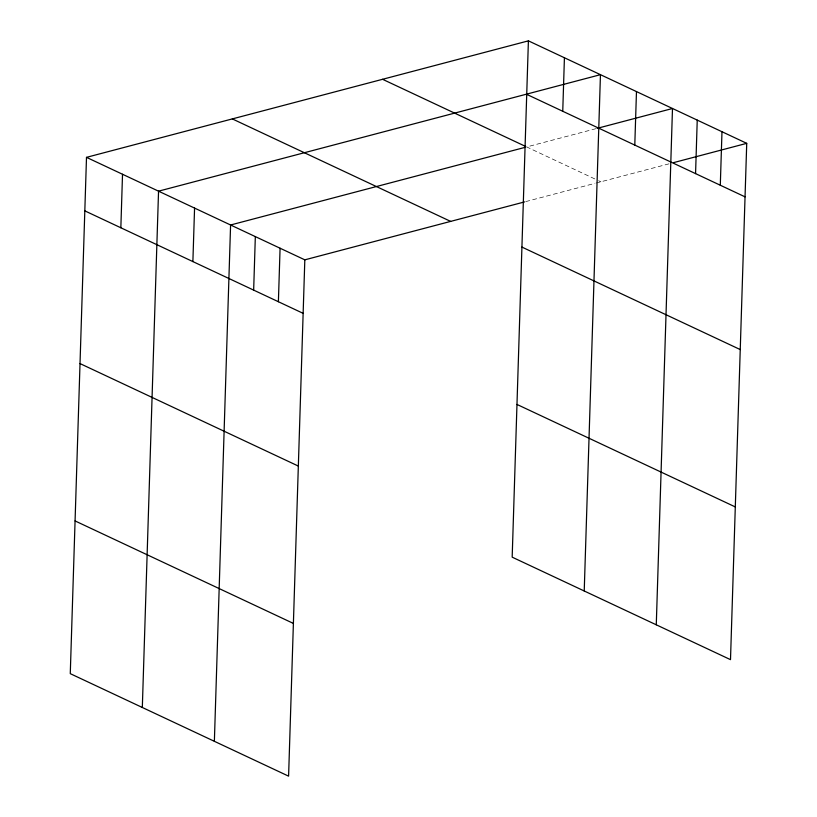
<?xml version="1.0" encoding="UTF-8"?>
<svg xmlns="http://www.w3.org/2000/svg" width="817" height="817" viewBox="0 0 817 817"><rect width="100%" height="100%" fill="white"/><g stroke="black" fill="none" stroke-linecap="round" stroke-linejoin="round"><path stroke-width="0.61" stroke-dasharray="4.08 3.06" d="M595.94 128.678L526.669 146.937L597.523 180.2M525.77 201.595L594.837 183.386M596.053 183.059L668.949 163.849M598.647 180.731L600.893 181.782"/><path stroke-width="1.23" d="M86.5 157.354L70.272 673.657L288.595 776.15L304.823 259.837L86.5 157.354L528.405 40.85L746.728 143.343L730.5 659.646L512.177 557.163L528.405 40.85M120.845 227.769L122.519 174.266M142.321 707.481L158.549 191.168L600.454 74.674L584.226 590.977M192.883 261.583L194.569 208.08M214.371 741.305L230.588 224.992L525.454 147.254M253.658 290.117L255.333 236.613M278.393 301.728L280.078 248.225M562.75 111.265L564.424 57.762M634.789 145.089L636.474 91.586M656.276 624.801L672.493 108.498L597.156 128.361M695.563 173.613L697.238 120.109M720.298 185.224L721.983 131.721M304.823 259.837L524.565 201.911M673.811 162.563L746.728 143.343M526.72 94.353L745.043 196.846M382.581 79.3L525.545 146.406M521.92 247.081L740.243 349.574M232.324 118.904L450.647 221.397M516.977 404.435L735.3 506.928M84.815 210.857L303.138 313.34M80.015 363.575L298.338 466.068M75.072 520.929L293.395 623.422"/></g></svg>
